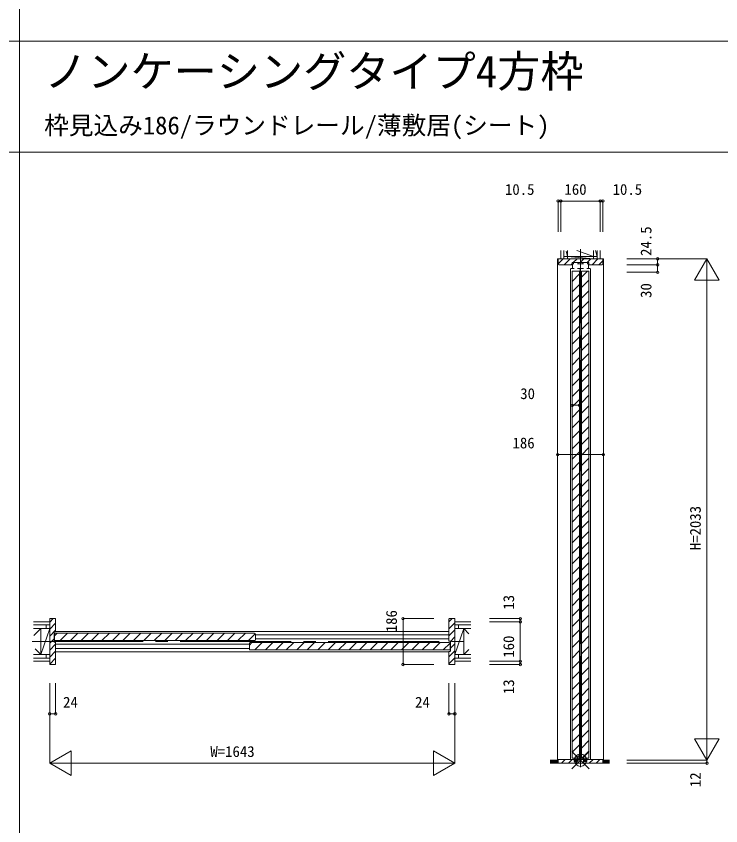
# Model space of a CAD drawing. Units: millimetres, scale not verified. Extents: x -14341 to 14341, y -10000 to 10000.
# Drawn here: x -8654 to -5797, y -6687 to -3404 of the extents above; entities that cross this region are included whole.
import ezdxf
from ezdxf.enums import TextEntityAlignment as Align

# ---------------------------------------------------------------- set-up
doc = ezdxf.new("R2010")
doc.units = ezdxf.units.MM
doc.header["$LTSCALE"] = 50
doc.linetypes.add('CHAIN2', pattern=[12, 9, -1, 1, -1])
for name, color, linetype, lineweight in [('0-0_0', 7, 'Continuous', 9), ('0-2_YKK_ZWAK', 7, 'Continuous', 9), ('0-3_YKK_11', 4, 'Continuous', 18), ('0-4_YKK_12', 4, 'Continuous', 18), ('0-5_YKK_13', 1, 'Continuous', 18), ('0-6_YKK_D', 2, 'Continuous', 18)]:
    doc.layers.add(name, color=color, linetype=linetype, lineweight=lineweight)
doc.layers.add('0-1_USER1', color=7, linetype='Continuous')
doc.styles.add('ＭＳ ゴシック', font='')
doc.styles.get('ＭＳ ゴシック').set_extended_font_data('MS Gothic')

msp = doc.modelspace()

# ---------------------------------------------------------------- linework, layer by layer
at = {"layer": '0-0_0'}
for p, q in [((-8640.51, -10000), (-8640.51, 9500)), ((-14340.51, -3505), (14159.49, -3505)), ((-14340.51, -3955), (14159.49, -3955))]:
    msp.add_line(p, q, dxfattribs=at)
at = {"layer": '0-2_YKK_ZWAK'}
for p, q in [((-6445.63, -4387.5), (-6445.63, -4353.13)), ((-6433.13, -4353.13), (-6433.13, -4387.5)), ((-6418.13, -4377.5), (-6423.88, -4356.03)), ((-6418.13, -4353.32), (-6418.13, -4387.5)), ((-6313.13, -4377.5), (-6379.86, -4353.32)), ((-6313.13, -4353.32), (-6313.13, -4387.5)), ((-6298.13, -4377.5), (-6304.54, -4353.58)), ((-6298.13, -4387.5), (-6298.13, -4353.13)), ((-6285.63, -4353.13), (-6285.63, -4387.5)), ((-6445.63, -4387.5), (-6433.13, -4387.5)), ((-6298.13, -4377.5), (-6433.13, -4377.5)), ((-6418.13, -4377.5), (-6313.13, -4387.5)), ((-6418.13, -4387.5), (-6313.13, -4387.5)), ((-6298.13, -4387.5), (-6285.63, -4387.5)), ((-8518.12, -5859.5), (-8583.49, -5859.5)), ((-8583.49, -5872), (-8518.12, -5872)), ((-8533.12, -5887), (-8533.12, -5872)), ((-6875.12, -5859.5), (-6809.75, -5859.5)), ((-6809.75, -5872), (-6875.12, -5872)), ((-6860.12, -5872), (-6860.12, -5887)), ((-8583.3, -5887), (-8518.12, -5887)), ((-8582.45, -5915.33), (-8554.12, -5887)), ((-8554.12, -5992), (-8554.12, -5887)), ((-8518.12, -5887), (-8554.12, -5992)), ((-6809.94, -5887), (-6875.12, -5887)), ((-6839.12, -5887), (-6875.12, -5992)), ((-6839.12, -5992), (-6839.12, -5887)), ((-6839.12, -5887), (-6818.35, -5907.77)), ((-8554.12, -5992), (-8577.34, -5968.78)), ((-6839.12, -5992), (-6818.35, -5971.23)), ((-8518.12, -6007), (-8583.49, -6007)), ((-8583.3, -5992), (-8518.12, -5992)), ((-8533.12, -6007), (-8533.12, -5992)), ((-6809.94, -5992), (-6875.12, -5992)), ((-6875.12, -6007), (-6809.75, -6007)), ((-6860.12, -5992), (-6860.12, -6007)), ((-8583.49, -6019.5), (-8518.12, -6019.5)), ((-6809.75, -6019.5), (-6875.12, -6019.5)), ((-6488.13, -6420.3), (-6456.13, -6420.3)), ((-6456.13, -6423.3), (-6488.13, -6423.3)), ((-6456.13, -6426.3), (-6488.13, -6426.3)), ((-6456.13, -6429.3), (-6488.13, -6429.3)), ((-6248.13, -6432.5), (-6488.13, -6432.5)), ((-6275.13, -6420.5), (-6248.13, -6420.5)), ((-6275.13, -6423.3), (-6248.13, -6423.3)), ((-6275.13, -6426.3), (-6248.13, -6426.3)), ((-6275.13, -6429.3), (-6248.13, -6429.3))]:
    msp.add_line(p, q, dxfattribs=at)
at = {"layer": '0-2_YKK_ZWAK', "linetype": 'CHAIN2'}
for p, q in [((-6365.63, -6448.16), (-6365.63, -4347.95)), ((-8588.97, -5939.5), (-6805.11, -5939.5))]:
    msp.add_line(p, q, dxfattribs=at)
at = {"layer": '0-3_YKK_11'}
for p, q in [((-8518.12, -5860.93), (-8503.7, -5846.5)), ((-8518.12, -5859.5), (-8518.12, -5872)), ((-8518.12, -5889.21), (-8494.12, -5865.21)), ((-8494.12, -5898.5), (-8494.12, -5848.5)), ((-6899.12, -5859.74), (-6885.88, -5846.5)), ((-6899.12, -5848.5), (-6899.12, -5936.5)), ((-6899.12, -5888.02), (-6875.12, -5864.02)), ((-6875.12, -5859.5), (-6875.12, -5872)), ((-8518.12, -5992), (-8518.12, -5887)), ((-8518.12, -5917.49), (-8494.12, -5893.49)), ((-8500.12, -5939.5), (-8500.12, -5901.5)), ((-8498.62, -5915.73), (-8488.39, -5905.5)), ((-8498.62, -5932.2), (-8498.62, -5908.8)), ((-8498.12, -5899.5), (-8495.12, -5899.5)), ((-8495.32, -5905.5), (-7687.42, -5905.5)), ((-8494.12, -5898), (-6899.12, -5898)), ((-8475.97, -5935.5), (-8445.97, -5905.5)), ((-8433.54, -5935.5), (-8403.54, -5905.5)), ((-8391.11, -5935.5), (-8361.11, -5905.5)), ((-8348.69, -5935.5), (-8318.69, -5905.5)), ((-8306.26, -5935.5), (-8276.26, -5905.5)), ((-8263.84, -5935.5), (-8233.84, -5905.5)), ((-8221.41, -5935.5), (-8191.41, -5905.5)), ((-8178.98, -5935.5), (-8148.98, -5905.5)), ((-8136.56, -5935.5), (-8106.56, -5905.5)), ((-8094.13, -5935.5), (-8064.13, -5905.5)), ((-8051.7, -5935.5), (-8021.7, -5905.5)), ((-8009.28, -5935.5), (-7979.28, -5905.5)), ((-7966.85, -5935.5), (-7936.85, -5905.5)), ((-7924.42, -5935.5), (-7894.42, -5905.5)), ((-7882, -5935.5), (-7852, -5905.5)), ((-7839.57, -5935.5), (-7809.57, -5905.5)), ((-7797.15, -5935.5), (-7767.15, -5905.5)), ((-7754.72, -5935.5), (-7724.72, -5905.5)), ((-7712.29, -5935.5), (-7684.36, -5907.57)), ((-7684.12, -5908.8), (-7684.12, -5932.2)), ((-6899.12, -5916.31), (-6875.12, -5892.31)), ((-6875.12, -5992), (-6875.12, -5887)), ((-8518.12, -5945.78), (-8500.12, -5927.78)), ((-8495.12, -5941.5), (-8498.12, -5941.5)), ((-8495.32, -5935.5), (-7687.42, -5935.5)), ((-7684.12, -5912), (-6899.12, -5912)), ((-6899.12, -5929), (-7684.12, -5929)), ((-6898.12, -5937.5), (-6895.12, -5937.5)), ((-6893.27, -5938.74), (-6875.12, -5920.59)), ((-6893.12, -5939.5), (-6893.12, -5977.5)), ((-8518.12, -5974.06), (-8494.12, -5950.06)), ((-8494.12, -6030.5), (-8494.12, -5942.5)), ((-7708.62, -5950), (-8494.12, -5950)), ((-8494.12, -5967), (-7708.62, -5967)), ((-7708.62, -5953.73), (-7698.39, -5943.5)), ((-7708.62, -5970.2), (-7708.62, -5946.8)), ((-7705.32, -5943.5), (-6897.92, -5943.5)), ((-7705.32, -5973.5), (-6897.92, -5973.5)), ((-7685.97, -5973.5), (-7655.97, -5943.5)), ((-7643.54, -5973.5), (-7613.54, -5943.5)), ((-7601.11, -5973.5), (-7571.11, -5943.5)), ((-7558.69, -5973.5), (-7528.69, -5943.5)), ((-7516.26, -5973.5), (-7486.26, -5943.5)), ((-7473.84, -5973.5), (-7443.84, -5943.5)), ((-7431.41, -5973.5), (-7401.41, -5943.5)), ((-7388.98, -5973.5), (-7358.98, -5943.5)), ((-7346.56, -5973.5), (-7316.56, -5943.5)), ((-7304.13, -5973.5), (-7274.13, -5943.5)), ((-7261.7, -5973.5), (-7231.7, -5943.5)), ((-7219.28, -5973.5), (-7189.28, -5943.5)), ((-7176.85, -5973.5), (-7146.85, -5943.5)), ((-7134.42, -5973.5), (-7104.42, -5943.5)), ((-7092, -5973.5), (-7062, -5943.5)), ((-7049.57, -5973.5), (-7019.57, -5943.5)), ((-7007.15, -5973.5), (-6977.15, -5943.5)), ((-6964.72, -5973.5), (-6934.72, -5943.5)), ((-6922.29, -5973.5), (-6894.73, -5945.94)), ((-6894.62, -5946.8), (-6894.62, -5970.2)), ((-6893.12, -5966.88), (-6875.12, -5948.88)), ((-8518.12, -6002.35), (-8494.12, -5978.35)), ((-8518.12, -6030.63), (-8494.12, -6006.63)), ((-8518.12, -6007), (-8518.12, -6019.5)), ((-6899.12, -5981), (-8494.12, -5981)), ((-6899.12, -6001.16), (-6875.12, -5977.16)), ((-6899.12, -5980.5), (-6899.12, -6030.5)), ((-6899.12, -6029.44), (-6875.12, -6005.44)), ((-6895.12, -5979.5), (-6898.12, -5979.5)), ((-6875.12, -6007), (-6875.12, -6019.5))]:
    msp.add_line(p, q, dxfattribs=at)
for points in [[(-8496.12, -5846.5), (-8518.12, -5846.5), (-8518.12, -5871.5)], [(-8518.12, -5871.5), (-8518.12, -6007.5), (-8518.12, -6032.5), (-8496.12, -6032.5)], [(-6875.12, -6007.5), (-6875.12, -5871.5), (-6875.12, -5846.5), (-6897.12, -5846.5)], [(-6897.12, -6032.5), (-6875.12, -6032.5), (-6875.12, -6007.5)]]:
    msp.add_lwpolyline(points, dxfattribs=at)
for centre, radius, start, end in [((-8496.12, -5848.5), 2, 0.00001, 89.99999), ((-6897.12, -5848.5), 2, 90.00001, 179.99999), ((-8498.12, -5901.5), 2, 90.00001, 179.99999), ((-8495.32, -5908.8), 3.3, 90, 180), ((-8495.12, -5898.5), 1, 270.00001, 359.99999), ((-7687.42, -5908.8), 3.3, 0, 90), ((-8498.12, -5939.5), 2, 180.00001, 269.99999), ((-8495.32, -5932.2), 3.3, 180, 270), ((-8495.12, -5942.5), 1, 0.00001, 89.99999), ((-7687.42, -5932.2), 3.3, 270, 0), ((-6898.12, -5936.5), 1, 180.00001, 269.99999), ((-6895.12, -5939.5), 2, 0.00001, 89.99999), ((-7705.32, -5946.8), 3.3, 90, 180), ((-7705.32, -5970.2), 3.3, 180, 270), ((-6897.92, -5946.8), 3.3, 0, 90), ((-6897.92, -5970.2), 3.3, 270, 0), ((-6898.12, -5980.5), 1, 90.00001, 179.99999), ((-6895.12, -5977.5), 2, 270.00001, 359.99999), ((-8496.12, -6030.5), 2, 270.00001, 359.99999), ((-6897.12, -6030.5), 2, 180.00001, 269.99999)]:
    msp.add_arc(centre, radius, start, end, dxfattribs=at)
at = {"layer": '0-4_YKK_12'}
for p, q in [((-6456.13, -4407.3), (-6436.33, -4387.5)), ((-6432.05, -4411.5), (-6408.05, -4387.5)), ((-6395.36, -4403.1), (-6379.76, -4387.5)), ((-6367.08, -4403.1), (-6351.48, -4387.5)), ((-6338.79, -4403.1), (-6323.19, -4387.5)), ((-6318.91, -4411.5), (-6294.91, -4387.5)), ((-6290.62, -4411.5), (-6275.13, -4396)), ((-6275.13, -4409.5), (-6275.13, -4387.5)), ((-6407.43, -4411.7), (-6397.73, -4411.7)), ((-6405.63, -6418.77), (-6405.63, -4426.88)), ((-6403.76, -4411.5), (-6399.23, -4406.97)), ((-6390.83, -4426.7), (-6403.43, -4426.7)), ((-6394.03, -4403.1), (-6375.23, -4403.1)), ((-6394.03, -4408.2), (-6394.03, -4403.1)), ((-6378.43, -4426.7), (-6352.83, -4426.7)), ((-6377.23, -4408.2), (-6354.03, -4408.2)), ((-6375.23, -4403.1), (-6375.23, -4408.2)), ((-6367.63, -6417.5), (-6367.63, -4426.88)), ((-6365.63, -4408.2), (-6365.63, -4426.7)), ((-6356.03, -4403.1), (-6356.03, -4408.2)), ((-6340.43, -4426.7), (-6327.83, -4426.7)), ((-6323.83, -4411.7), (-6333.53, -4411.7)), ((-6325.63, -6418.77), (-6325.63, -4426.88)), ((-6399.63, -4437.3), (-6369.63, -4437.3)), ((-6399.63, -6412.3), (-6399.63, -4437.3)), ((-6399.63, -4478.89), (-6369.63, -4448.89)), ((-6369.63, -6412.3), (-6369.63, -4437.3)), ((-6361.63, -4437.3), (-6331.63, -4437.3)), ((-6361.63, -6412.3), (-6361.63, -4437.3)), ((-6361.63, -4461.92), (-6337.02, -4437.3)), ((-6331.63, -6412.3), (-6331.63, -4437.3)), ((-6399.63, -4521.31), (-6369.63, -4491.31)), ((-6361.63, -4504.34), (-6331.63, -4474.34)), ((-6361.63, -4546.77), (-6331.63, -4516.77)), ((-6399.63, -4563.74), (-6369.63, -4533.74)), ((-6361.63, -4589.19), (-6331.63, -4559.19)), ((-6399.63, -4606.16), (-6369.63, -4576.16)), ((-6399.63, -4648.59), (-6369.63, -4618.59)), ((-6361.63, -4631.62), (-6331.63, -4601.62)), ((-6399.63, -4691.02), (-6369.63, -4661.02)), ((-6361.63, -4674.05), (-6331.63, -4644.05)), ((-6361.63, -4716.47), (-6331.63, -4686.47)), ((-6399.63, -4733.44), (-6369.63, -4703.44)), ((-6399.63, -4775.87), (-6369.63, -4745.87)), ((-6361.63, -4758.9), (-6331.63, -4728.9)), ((-6399.63, -4818.3), (-6369.63, -4788.3)), ((-6361.63, -4801.33), (-6331.63, -4771.33)), ((-6361.63, -4843.75), (-6331.63, -4813.75)), ((-6399.63, -4860.72), (-6369.63, -4830.72)), ((-6361.63, -4886.18), (-6331.63, -4856.18)), ((-6399.63, -4903.15), (-6369.63, -4873.15)), ((-6399.63, -4945.58), (-6369.63, -4915.58)), ((-6361.63, -4928.61), (-6331.63, -4898.61)), ((-6361.63, -4971.03), (-6331.63, -4941.03)), ((-6399.63, -4988), (-6369.63, -4958)), ((-6361.63, -5013.46), (-6331.63, -4983.46)), ((-6399.63, -5030.43), (-6369.63, -5000.43)), ((-6399.63, -5072.86), (-6369.63, -5042.86)), ((-6361.63, -5055.88), (-6331.63, -5025.88)), ((-6399.63, -5115.28), (-6369.63, -5085.28)), ((-6361.63, -5098.31), (-6331.63, -5068.31)), ((-6361.63, -5140.74), (-6331.63, -5110.74)), ((-6399.63, -5157.71), (-6369.63, -5127.71)), ((-6361.63, -5183.16), (-6331.63, -5153.16)), ((-6399.63, -5200.13), (-6369.63, -5170.13)), ((-6399.63, -5242.56), (-6369.63, -5212.56)), ((-6361.63, -5225.59), (-6331.63, -5195.59)), ((-6361.63, -5268.02), (-6331.63, -5238.02)), ((-6399.63, -5284.99), (-6369.63, -5254.99)), ((-6361.63, -5310.44), (-6331.63, -5280.44)), ((-6399.63, -5327.41), (-6369.63, -5297.41)), ((-6399.63, -5369.84), (-6369.63, -5339.84)), ((-6361.63, -5352.87), (-6331.63, -5322.87)), ((-6399.63, -5412.27), (-6369.63, -5382.27)), ((-6361.63, -5395.3), (-6331.63, -5365.3)), ((-6361.63, -5437.72), (-6331.63, -5407.72)), ((-6399.63, -5454.69), (-6369.63, -5424.69)), ((-6399.63, -5497.12), (-6369.63, -5467.12)), ((-6361.63, -5480.15), (-6331.63, -5450.15)), ((-6399.63, -5539.55), (-6369.63, -5509.55)), ((-6361.63, -5522.58), (-6331.63, -5492.58)), ((-6361.63, -5565), (-6331.63, -5535)), ((-6399.63, -5581.97), (-6369.63, -5551.97)), ((-6361.63, -5607.43), (-6331.63, -5577.43)), ((-6399.63, -5624.4), (-6369.63, -5594.4)), ((-6399.63, -5666.83), (-6369.63, -5636.83)), ((-6361.63, -5649.85), (-6331.63, -5619.85)), ((-6399.63, -5709.25), (-6369.63, -5679.25)), ((-6361.63, -5692.28), (-6331.63, -5662.28)), ((-6361.63, -5734.71), (-6331.63, -5704.71)), ((-6399.63, -5751.68), (-6369.63, -5721.68)), ((-6399.63, -5794.1), (-6369.63, -5764.1)), ((-6361.63, -5777.13), (-6331.63, -5747.13)), ((-6399.63, -5836.53), (-6369.63, -5806.53)), ((-6361.63, -5819.56), (-6331.63, -5789.56)), ((-6361.63, -5861.99), (-6331.63, -5831.99)), ((-6399.63, -5878.96), (-6369.63, -5848.96)), ((-6361.63, -5904.41), (-6331.63, -5874.41)), ((-6399.63, -5921.38), (-6369.63, -5891.38)), ((-6399.63, -5963.81), (-6369.63, -5933.81)), ((-6361.63, -5946.84), (-6331.63, -5916.84)), ((-6361.63, -5989.27), (-6331.63, -5959.27)), ((-6399.63, -6006.24), (-6369.63, -5976.24)), ((-6361.63, -6031.69), (-6331.63, -6001.69)), ((-6399.63, -6048.66), (-6369.63, -6018.66)), ((-6399.63, -6091.09), (-6369.63, -6061.09)), ((-6361.63, -6074.12), (-6331.63, -6044.12)), ((-6399.63, -6133.52), (-6369.63, -6103.52)), ((-6361.63, -6116.55), (-6331.63, -6086.55)), ((-6361.63, -6158.97), (-6331.63, -6128.97)), ((-6399.63, -6175.94), (-6369.63, -6145.94)), ((-6361.63, -6201.4), (-6331.63, -6171.4)), ((-6399.63, -6218.37), (-6369.63, -6188.37)), ((-6399.63, -6260.79), (-6369.63, -6230.79)), ((-6361.63, -6243.82), (-6331.63, -6213.82)), ((-6361.63, -6286.25), (-6331.63, -6256.25)), ((-6399.63, -6303.22), (-6369.63, -6273.22)), ((-6361.63, -6328.68), (-6331.63, -6298.68)), ((-6399.63, -6345.65), (-6369.63, -6315.65)), ((-6399.63, -6388.07), (-6369.63, -6358.07)), ((-6361.63, -6371.1), (-6331.63, -6341.1)), ((-6381.43, -6412.3), (-6369.63, -6400.5)), ((-6360.4, -6412.3), (-6331.63, -6383.53)), ((-6443.06, -6432.5), (-6428.06, -6417.5)), ((-6414.78, -6432.5), (-6399.78, -6417.5)), ((-6399.63, -6412.3), (-6369.63, -6412.3)), ((-6390.53, -6421.8), (-6378.73, -6421.8)), ((-6386.49, -6432.5), (-6379.49, -6425.5)), ((-6377.43, -6423.44), (-6371.49, -6417.5)), ((-6361.63, -6412.3), (-6331.63, -6412.3)), ((-6358.21, -6432.5), (-6351.21, -6425.5)), ((-6352.53, -6421.8), (-6340.73, -6421.8)), ((-6329.92, -6432.5), (-6314.92, -6417.5)), ((-6301.64, -6432.5), (-6286.64, -6417.5))]:
    msp.add_line(p, q, dxfattribs=at)
for points in [[(-6456.13, -4387.5), (-6458.63, -4387.5), (-6458.63, -6420.5)], [(-6275.13, -4387.5), (-6456.13, -4387.5), (-6456.13, -4409.5)], [(-6275.13, -4387.5), (-6272.63, -4387.5), (-6272.63, -6420.3)], [(-6454.13, -4411.5), (-6399.73, -4411.5), (-6399.23, -4411), (-6399.23, -4403.1), (-6332.03, -4403.1), (-6332.03, -4411), (-6331.53, -4411.5), (-6277.13, -4411.5)], [(-6392.03, -4408.2), (-6397.73, -4408.2), (-6397.73, -4426.7)], [(-6356.03, -4403.1), (-6337.23, -4403.1), (-6337.23, -4408.2)], [(-6339.23, -4408.2), (-6333.53, -4408.2), (-6333.53, -4426.7)], [(-6456.13, -6419.5), (-6456.13, -6432.5), (-6449.13, -6432.5)], [(-6277.13, -6417.5), (-6338.93, -6417.5), (-6339.43, -6418), (-6339.43, -6424.2), (-6339.43, -6425.3), (-6353.83, -6425.3), (-6353.83, -6424.2), (-6353.83, -6418), (-6354.33, -6417.5), (-6376.93, -6417.5), (-6377.43, -6418), (-6377.43, -6424.2), (-6377.43, -6425.3), (-6391.83, -6425.3), (-6391.83, -6424.2), (-6391.83, -6418), (-6392.33, -6417.5), (-6454.13, -6417.5)], [(-6449.13, -6432.5), (-6282.13, -6432.5), (-6275.13, -6432.5), (-6275.13, -6419.5)], [(-6393.16, -6416.3), (-6390.53, -6416.3), (-6390.53, -6425.3)], [(-6390.53, -6420.3), (-6386.33, -6420.3), (-6386.33, -6418.5)], [(-6382.93, -6418.5), (-6382.93, -6420.3), (-6378.73, -6420.3)], [(-6378.73, -6425.3), (-6378.73, -6416.3), (-6376.09, -6416.3)], [(-6355.16, -6416.3), (-6352.53, -6416.3), (-6352.53, -6425.3)], [(-6352.53, -6420.3), (-6348.33, -6420.3), (-6348.33, -6418.5)], [(-6344.93, -6418.5), (-6344.93, -6420.3), (-6340.73, -6420.3)], [(-6340.73, -6425.3), (-6340.73, -6416.3), (-6338.09, -6416.3)]]:
    msp.add_lwpolyline(points, dxfattribs=at)
for centre, radius, start, end in [((-6454.13, -4409.5), 2, 180.00001, 269.99999), ((-6277.13, -4409.5), 2, 270.00001, 359.99999), ((-6454.13, -6419.5), 2, 90.00001, 179.99999), ((-6384.63, -6418.5), 1.7, 359.99999, 180.00001), ((-6346.63, -6418.5), 1.7, 359.99999, 180.00001), ((-6277.13, -6419.5), 2, 0.00001, 89.99999)]:
    msp.add_arc(centre, radius, start, end, dxfattribs=at)
at = {"layer": '0-5_YKK_13'}
for p, q in [((-6400.98, -6455.86), (-6330.27, -6385.14)), ((-6400.98, -6385.14), (-6330.27, -6455.86))]:
    msp.add_line(p, q, dxfattribs=at)
msp.add_circle((-6365.63, -6420.5), 25, dxfattribs=at)
at = {"layer": '0-6_YKK_D'}
for p, q in [((-6456.13, -4153.13), (-6456.13, -4278.13)), ((-6445.63, -4153.13), (-6456.13, -4153.13)), ((-6445.63, -4153.13), (-6445.63, -4278.13)), ((-6445.63, -4153.13), (-6285.63, -4153.13)), ((-6285.63, -4153.13), (-6285.63, -4278.13)), ((-6285.63, -4153.13), (-6275.13, -4153.13)), ((-6275.13, -4153.13), (-6275.13, -4278.13)), ((-6177.74, -4387.5), (-5852.74, -4387.5)), ((-5902.74, -4474.1), (-5852.74, -4387.5)), ((-5852.74, -4387.5), (-5802.74, -4474.1)), ((-5852.74, -4387.5), (-5852.74, -6420.5)), ((-6052.74, -4412), (-6052.74, -4442)), ((-6177.74, -4442), (-6052.74, -4442)), ((-5902.74, -4474.1), (-5802.74, -4474.1)), ((-6399.63, -4981.39), (-6369.63, -4981.39)), ((-6458.63, -5181.39), (-6272.63, -5181.39)), ((-7085.12, -5846.5), (-6960.12, -5846.5)), ((-7085.12, -5846.5), (-7085.12, -6032.5)), ((-6734.75, -5846.5), (-6609.75, -5846.5)), ((-6734.75, -5859.5), (-6609.75, -5859.5)), ((-6609.75, -5859.5), (-6609.75, -5846.5)), ((-6609.75, -5859.5), (-6609.75, -6019.5)), ((-7085.12, -6032.5), (-6960.12, -6032.5)), ((-6734.75, -6019.5), (-6609.75, -6019.5)), ((-6734.75, -6032.5), (-6609.75, -6032.5)), ((-6609.75, -6019.5), (-6609.75, -6032.5)), ((-8518.12, -6107.5), (-8518.12, -6432.5)), ((-8494.12, -6107.5), (-8494.12, -6232.5)), ((-6875.12, -6107.5), (-6875.12, -6432.5)), ((-8518.12, -6232.5), (-8494.12, -6232.5)), ((-5902.74, -6333.9), (-5802.74, -6333.9)), ((-5902.74, -6333.9), (-5852.74, -6420.5)), ((-5852.74, -6420.5), (-5802.74, -6333.9)), ((-8518.12, -6432.5), (-8431.52, -6382.5)), ((-8431.52, -6382.5), (-8431.52, -6482.5)), ((-6961.72, -6382.5), (-6961.72, -6482.5)), ((-6961.72, -6382.5), (-6875.12, -6432.5)), ((-8518.12, -6432.5), (-8431.52, -6482.5)), ((-8518.12, -6432.5), (-6875.12, -6432.5)), ((-6961.72, -6482.5), (-6875.12, -6432.5)), ((-6177.74, -6420.5), (-5852.74, -6420.5)), ((-6177.74, -6432.5), (-5852.74, -6432.5)), ((-5852.74, -6420.5), (-5852.74, -6432.5))]:
    msp.add_line(p, q, dxfattribs=at)
for points in [[(-6177.74, -4412), (-6052.74, -4412), (-6052.74, -4387.5)], [(-6899.12, -6107.5), (-6899.12, -6232.5), (-6875.12, -6232.5)]]:
    msp.add_lwpolyline(points, dxfattribs=at)
for centre in [(-6456.13, -4153.13), (-6445.63, -4153.13), (-6285.63, -4153.13), (-6275.13, -4153.13), (-6052.74, -4387.5), (-6052.74, -4412), (-6052.74, -4442), (-6399.63, -4981.39), (-6369.63, -4981.39), (-6458.63, -5181.39), (-6272.63, -5181.39), (-7085.12, -5846.5), (-6609.75, -5846.5), (-6609.75, -5859.5), (-7085.12, -6032.5), (-6609.75, -6019.5), (-6609.75, -6032.5), (-8518.12, -6232.5), (-8494.12, -6232.5), (-6899.12, -6232.5), (-6875.12, -6232.5), (-5852.74, -6432.5)]:
    msp.add_circle(centre, 5, dxfattribs=at)

# ---------------------------------------------------------------- texts
at = {"layer": '0-1_USER1', "style": 'ＭＳ ゴシック'}
for s, height, p in [('ノンケーシングタイプ4方枠', 128.3, (-8540.51, -3730)), ('枠見込み186/ラウンドレール/薄敷居(シート)', 73.31, (-8540.51, -3905))]:
    msp.add_text(s, height=height, dxfattribs=at).set_placement(p, align=Align.BOTTOM_LEFT)
at = {"layer": '0-6_YKK_D', "style": 'ＭＳ ゴシック'}
for s, p in [('10.5', (-6672.06, -4141.39)), ('160', (-6430.63, -4141.13)), ('10.5', (-6235.45, -4141.29)), ('30', (-6610.05, -4969.39)), ('186', (-6641.34, -5169.39)), ('24', (-8463.88, -6220.5)), ('24', (-7036.41, -6220.5)), ('W=1643', (-7866.62, -6420.5))]:
    msp.add_text(s, height=43.99, dxfattribs=at).set_placement(p, align=Align.BOTTOM_LEFT)
for s, p in [('24.5', (-6064.74, -4375.75)), ('30', (-6064.74, -4545.97)), ('H=2033', (-5864.74, -5569)), ('13', (-6621.75, -5810.1)), ('186', (-7097.12, -5901.66)), ('160', (-6621.75, -6005.03)), ('13', (-6621.75, -6152.5)), ('12', (-5864.56, -6529.8))]:
    msp.add_text(s, height=43.99, rotation=90, dxfattribs=at).set_placement(p, align=Align.BOTTOM_LEFT)

doc.saveas('drawing.dxf')
